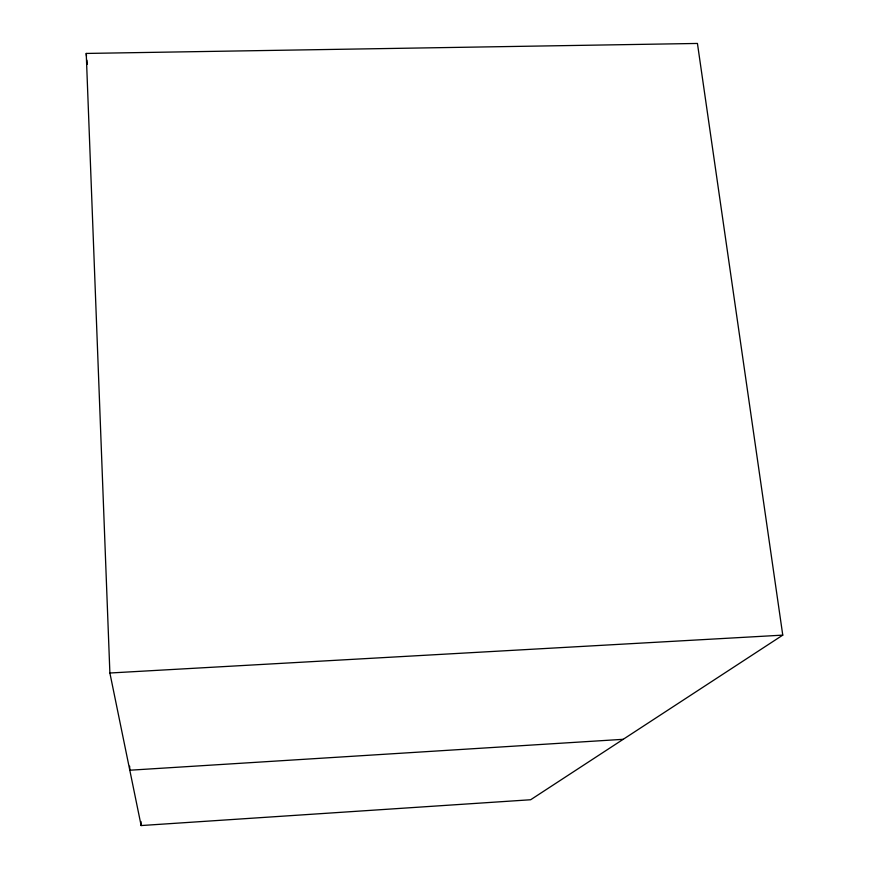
<?xml version="1.0" encoding="UTF-8"?>
<svg xmlns="http://www.w3.org/2000/svg" width="869" height="869" viewBox="0 0 869 869"><rect width="100%" height="100%" fill="white"/><g stroke="black" fill="none" stroke-linecap="round" stroke-linejoin="round"><path stroke-width="1.3" d="M782.763 635.13L530.644 799.752L141.136 825.55L109.885 673.008L86.237 53.444L697.438 43.45L782.763 635.13L109.885 673.008M623.203 739.313L129.796 770.216L129.633 766.154M86.237 53.444L86.498 56.148M86.9 60.189L87.302 64.23M140.963 821.487L141.136 825.55"/></g></svg>
